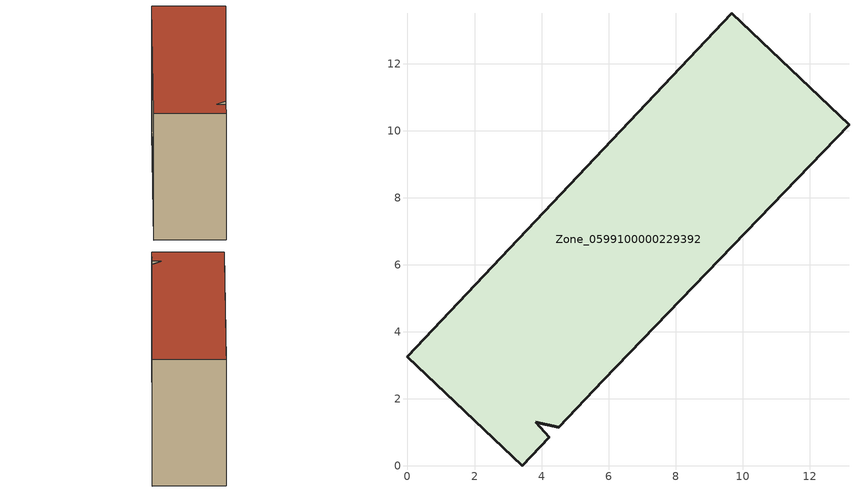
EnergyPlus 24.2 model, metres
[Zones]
Zone_0599100000229392
 floor ground (C_G): 4.52,1.15 3.83,1.29 4.23,0.86 3.42,0 0,3.26 9.68,13.51 13.18,10.19 5.84,2.55 z0
 wall outside (C_F): 9.68,13.51 0,3.26 3.42,0 4.23,0.86 3.83,1.29 4.52,1.15 5.84,2.55 13.18,10.19 9.68,13.51 z0:9.54
 roof outside (C_R): 3.83,1.29 4.52,1.15 5.84,2.55 13.18,10.19 9.68,13.51 0,3.26 3.42,0 4.23,0.86 z9.54
[BUILDING]
Pand.0599100000229392: North Axis=0; Terrain=City; Loads Convergence Tolerance Value=0.04; Temperature Convergence Tolerance Value=0.4; Solar Distribution=FullExterior; Maximum Number of Warmup Days=25; Minimum Number of Warmup Days=1
[Site:Location]
Rotterdam.The.Hague.AP_ZH_NLD Design_Conditions: Latitude=51.96; Longitude=4.45; Time Zone=1; Elevation=-4.5
[SITE:GROUNDTEMPERATURE:BUILDINGSURFACE]
18, 18, 18, 18, 18, 18, 18, 18, 18, 18, 18, 18
[MATERIAL] Thermal Absorptance=0.9; Solar Absorptance=0.7; Visible Absorptance=0.7
Name | Roughness | Thickness | Conductivity | Density | Specific Heat
G.TI.1946 | MediumSmooth | 0.15 | 1 | 540 | 1210
F.TI.1946 | Rough | 0.3 | 0.857143 | 1920 | 840
R.TI.1946 | MediumRough | 0.2 | 0.1 | 1500 | 1000
[CONSTRUCTION]
C_G: G.TI.1946
C_F: F.TI.1946
C_R: R.TI.1946
[ZONE]
Zone_0599100000229392: Type=1; Multiplier=1; Ceiling Height=Autocalculate; Volume=Autocalculate; Floor Area=autocalculate; Part of Total Floor Area=Yes
[ZONEINFILTRATION:DESIGNFLOWRATE]
Infil_Zone_0599100000229392: Zone or ZoneList or Space or SpaceList=Zone_0599100000229392; Schedule=AlwaysOn; Design Flow Rate Calculation Method=Flow/Area; Flow Rate per Floor Area=0.003; Constant Term Coefficient=1; Temperature Term Coefficient=0; Velocity Term Coefficient=0; Velocity Squared Term Coefficient=0
[HVACTEMPLATE:ZONE:IDEALLOADSAIRSYSTEM]
Zone_0599100000229392: Maximum Heating Supply Air Temperature=50; Minimum Cooling Supply Air Temperature=13; Maximum Heating Supply Air Humidity Ratio=0.0156; Minimum Cooling Supply Air Humidity Ratio=0.0077; Heating Limit=NoLimit; Cooling Limit=NoLimit; Dehumidification Control Type=ConstantSensibleHeatRatio; Cooling Sensible Heat Ratio=0.7; Dehumidification Setpoint=60; Humidification Control Type=None; Humidification Setpoint=30; Outdoor Air Method=None; Outdoor Air Flow Rate per Person=0.00944; Outdoor Air Flow Rate per Zone Floor Area=0; Outdoor Air Flow Rate per Zone=0; Demand Controlled Ventilation Type=None; Outdoor Air Economizer Type=NoEconomizer; Heat Recovery Type=None; Sensible Heat Recovery Effectiveness=0.7; Latent Heat Recovery Effectiveness=0.65
[ZONECONTROL:THERMOSTAT]
ThermostatControl_Zone_0599100000229392: Zone or ZoneList=Zone_0599100000229392; Control Type Schedule=DualSetpointControlType; Control 1=Thermostat_Zone_0599100000229392; Temperature Difference Between Cutout And Setpoint=0
[THERMOSTATSETPOINT:DUALSETPOINT]
Thermostat_Zone_0599100000229392: Heating Setpoint Temperature Schedule=HeatingSetpoint_Zone_0599100000229392; Cooling Setpoint Temperature Schedule=CoolingSetpoint_Zone_0599100000229392
[SCHEDULE:COMPACT]
HeatingSetpoint_Zone_0599100000229392: Through: 12/31, For: AllDays, Until: 24:00, 21
CoolingSetpoint_Zone_0599100000229392: Through: 12/31, For: AllDays, Until: 24:00, 24
DualSetpointControlType: Through: 12/31, For: AllDays, Until: 24:00, 4
AlwaysOn: Through: 12/31, For: AllDays, Until: 24:00, 1
